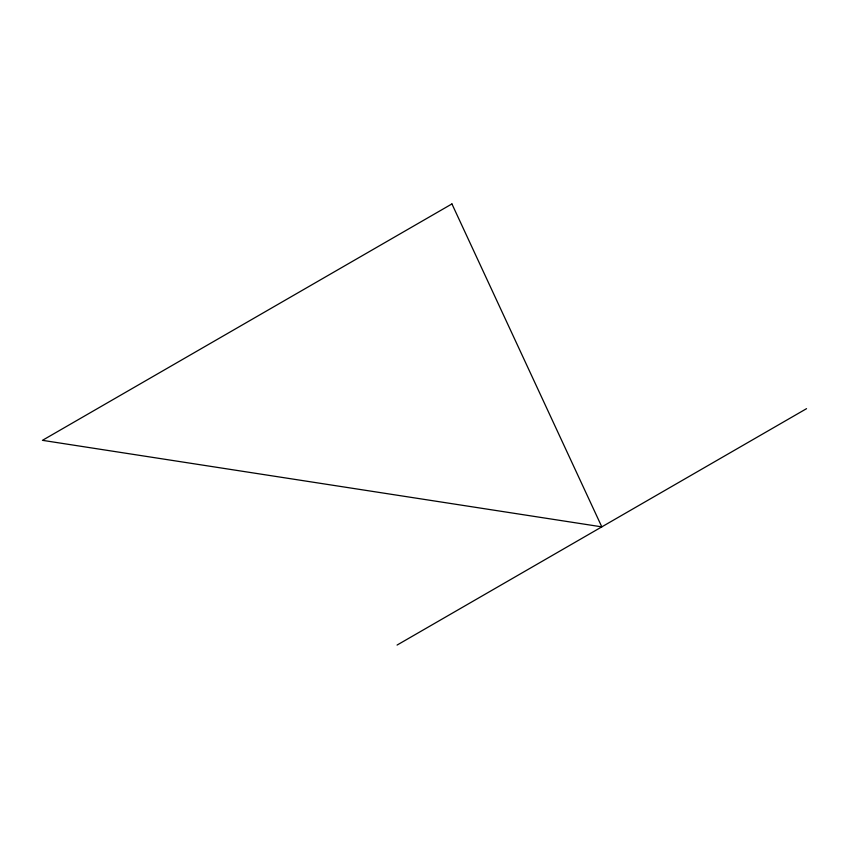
<?xml version="1.0" encoding="UTF-8"?>
<svg xmlns="http://www.w3.org/2000/svg" width="849" height="849" viewBox="0 0 849 849"><rect width="100%" height="100%" fill="white"/><g stroke="black" fill="none" stroke-linecap="round" stroke-linejoin="round"><path stroke-width="1.27" d="M397.067 645.07L806.55 408.666M451.933 203.93L42.45 440.334L601.814 526.868L451.933 203.93"/></g></svg>
